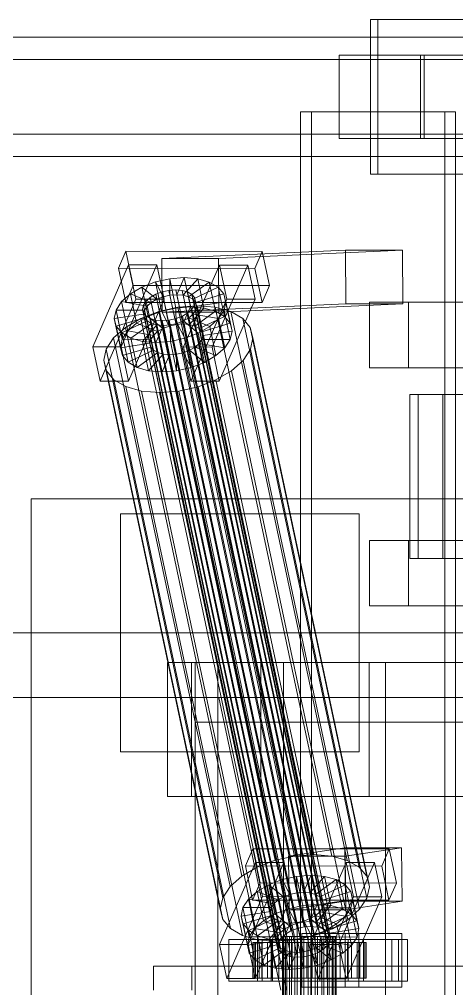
# Model space of a CAD drawing. Header units: millimetres. Extents: x -1970 to 34302, y -80068 to 6837.
# Drawn here: x 9315.6 to 9462.2, y -17869.5 to -17544 of the extents above; entities that cross this region are included whole.
import ezdxf

# ---------------------------------------------------------------- set-up
doc = ezdxf.new("R2010")
doc.units = ezdxf.units.MM
doc.layers.add('superior_C01', color=7, linetype='Continuous', lineweight=0)
doc.layers.add('superior_mezcladora', color=7, linetype='Continuous', lineweight=0)

msp = doc.modelspace()

# ---------------------------------------------------------------- linework, layer by layer
at = {"layer": 'superior_C01'}
for p, q in [((9494.29, -17544), (9433.326, -17544)), ((9433.326, -17544), (9433.326, -17596)), ((9435.761, -17544), (9433.326, -17544)), ((9435.761, -17596), (9435.761, -17544)), ((9435.761, -17544), (9496.725, -17544)), ((10332.152, -17550), (9189.09, -17550)), ((9201.265, -17550), (10344.327, -17550)), ((10418.899, -17550), (9275.837, -17550)), ((9291.056, -17550), (10434.118, -17550)), ((9451.391, -17556), (9422.814, -17556)), ((9422.814, -17556), (9422.814, -17584)), ((9450.129, -17556), (9422.814, -17556)), ((9450.129, -17584), (9450.129, -17556)), ((9450.129, -17556), (9478.705, -17556)), ((9451.391, -17584), (9451.391, -17556)), ((9451.391, -17556), (9478.705, -17556)), ((10330.445, -17557.5), (9275.652, -17557.5)), ((9291.241, -17557.5), (10346.034, -17557.5)), ((9458.254, -17575), (9409.864, -17575)), ((9409.864, -17575), (9409.864, -18425)), ((9413.516, -17575), (9409.864, -17575)), ((9413.516, -18425), (9413.516, -17575)), ((9413.516, -17575), (9461.906, -17575)), ((9458.254, -18425), (9458.254, -17575)), ((9458.254, -17575), (9461.906, -17575)), ((9461.906, -17575), (9461.906, -18425)), ((9275.652, -17582.5), (10330.445, -17582.5)), ((9291.241, -17582.5), (10346.034, -17582.5)), ((9422.814, -17584), (9451.391, -17584)), ((9422.814, -17584), (9450.129, -17584)), ((9478.705, -17584), (9450.129, -17584)), ((9478.705, -17584), (9451.391, -17584)), ((9189.09, -17590), (10332.152, -17590)), ((9201.265, -17590), (10344.327, -17590)), ((9275.837, -17590), (10418.899, -17590)), ((9291.056, -17590), (10434.118, -17590)), ((9433.326, -17596), (9494.29, -17596)), ((9433.326, -17596), (9435.761, -17596)), ((9496.725, -17596), (9435.761, -17596)), ((9351.334, -17621.857), (9348.834, -17627.592)), ((9353.765, -17633.325), (9351.334, -17621.857)), ((9351.334, -17621.857), (9397.056, -17621.914)), ((9425.021, -17621.488), (9363.347, -17624.356)), ((9382.398, -17624.356), (9444.072, -17621.488)), ((9394.557, -17627.65), (9397.056, -17621.914)), ((9397.056, -17621.914), (9399.487, -17633.382)), ((9425.099, -17639.486), (9425.021, -17621.488)), ((9425.021, -17621.488), (9444.072, -17621.488)), ((9444.072, -17621.488), (9444.15, -17639.486)), ((9382.398, -17624.356), (9363.347, -17624.356)), ((9363.347, -17624.356), (9363.424, -17642.354)), ((9382.475, -17642.354), (9382.398, -17624.356)), ((9352.192, -17626.449), (9340.192, -17653.98)), ((9394.557, -17627.65), (9348.834, -17627.592)), ((9348.834, -17627.592), (9351.265, -17639.061)), ((9349.718, -17653.992), (9361.717, -17626.461)), ((9354.623, -17637.917), (9352.192, -17626.449)), ((9352.192, -17626.449), (9361.717, -17626.461)), ((9361.717, -17626.461), (9364.148, -17637.929)), ((9382.673, -17626.487), (9370.674, -17654.019)), ((9380.2, -17654.031), (9392.199, -17626.499)), ((9385.104, -17637.955), (9382.673, -17626.487)), ((9382.673, -17626.487), (9392.199, -17626.499)), ((9392.199, -17626.499), (9394.63, -17637.967)), ((9396.988, -17639.118), (9394.557, -17627.65)), ((9356.68, -17633.91), (9361.183, -17632.183)), ((9361.183, -17632.183), (9366.023, -17631.1)), ((9361.183, -17632.183), (9363.781, -17637.157)), ((9363.267, -17642.013), (9361.183, -17632.183)), ((9366.023, -17631.1), (9370.869, -17630.735)), ((9366.023, -17631.1), (9366.074, -17636.643)), ((9368.107, -17640.93), (9366.023, -17631.1)), ((9370.869, -17630.735), (9368.369, -17636.47)), ((9375.391, -17631.112), (9370.511, -17636.649)), ((9372.953, -17640.564), (9370.869, -17630.735)), ((9370.869, -17630.735), (9375.391, -17631.112)), ((9379.282, -17632.206), (9372.354, -17637.167)), ((9377.475, -17640.942), (9375.391, -17631.112)), ((9375.391, -17631.112), (9379.282, -17632.206)), ((9381.366, -17642.036), (9379.282, -17632.206)), ((9379.282, -17632.206), (9382.275, -17633.943)), ((9351.265, -17639.061), (9353.765, -17633.325)), ((9352.82, -17636.164), (9356.68, -17633.91)), ((9399.487, -17633.382), (9353.765, -17633.325)), ((9356.68, -17633.91), (9361.648, -17637.975)), ((9358.764, -17643.74), (9356.68, -17633.91)), ((9361.301, -17636.336), (9363.434, -17635.518)), ((9363.434, -17635.518), (9365.726, -17635.005)), ((9408.757, -17849.317), (9363.434, -17635.518)), ((9365.726, -17635.005), (9368.022, -17634.832)), ((9411.049, -17848.804), (9365.726, -17635.005)), ((9368.022, -17634.832), (9370.164, -17635.011)), ((9413.345, -17848.631), (9368.022, -17634.832)), ((9370.164, -17635.011), (9372.007, -17635.529)), ((9415.487, -17848.809), (9370.164, -17635.011)), ((9372.007, -17635.529), (9373.425, -17636.352)), ((9417.33, -17849.328), (9372.007, -17635.529)), ((9382.275, -17633.943), (9373.772, -17637.99)), ((9384.359, -17643.772), (9382.275, -17633.943)), ((9382.275, -17633.943), (9384.168, -17636.203)), ((9399.487, -17633.382), (9396.988, -17639.118)), ((9342.624, -17665.449), (9354.623, -17637.917)), ((9348.021, -17641.61), (9349.867, -17638.79)), ((9349.867, -17638.79), (9352.82, -17636.164)), ((9349.867, -17638.79), (9358.421, -17640.286)), ((9351.951, -17648.62), (9349.867, -17638.79)), ((9364.148, -17637.929), (9352.149, -17665.461)), ((9352.82, -17636.164), (9359.82, -17639.042)), ((9354.904, -17645.994), (9352.82, -17636.164)), ((9364.148, -17637.929), (9354.623, -17637.917)), ((9357.199, -17639.983), (9358.073, -17638.648)), ((9358.073, -17638.648), (9359.473, -17637.404)), ((9403.396, -17852.446), (9358.073, -17638.648)), ((9359.473, -17637.404), (9361.301, -17636.336)), ((9404.795, -17851.202), (9359.473, -17637.404)), ((9361.648, -17637.975), (9359.82, -17639.042)), ((9406.624, -17850.135), (9361.301, -17636.336)), ((9363.781, -17637.157), (9361.648, -17637.975)), ((9361.648, -17637.975), (9363.732, -17647.804)), ((9366.074, -17636.643), (9363.781, -17637.157)), ((9363.781, -17637.157), (9365.865, -17646.986)), ((9368.369, -17636.47), (9366.074, -17636.643)), ((9366.074, -17636.643), (9368.157, -17646.473)), ((9368.369, -17636.47), (9370.453, -17646.3)), ((9370.511, -17636.649), (9368.369, -17636.47)), ((9370.511, -17636.649), (9372.595, -17646.479)), ((9372.354, -17637.167), (9370.511, -17636.649)), ((9372.354, -17637.167), (9374.438, -17646.997)), ((9373.772, -17637.99), (9372.354, -17637.167)), ((9373.105, -17665.487), (9385.104, -17637.955)), ((9373.425, -17636.352), (9374.321, -17637.422)), ((9418.748, -17850.15), (9373.425, -17636.352)), ((9373.772, -17637.99), (9375.856, -17647.82)), ((9374.669, -17639.061), (9373.772, -17637.99)), ((9374.321, -17637.422), (9374.635, -17638.668)), ((9419.644, -17851.221), (9374.321, -17637.422)), ((9374.635, -17638.668), (9374.345, -17640.005)), ((9419.958, -17852.467), (9374.635, -17638.668)), ((9384.168, -17636.203), (9374.669, -17639.061)), ((9384.83, -17638.834), (9374.982, -17640.307)), ((9394.63, -17637.967), (9382.631, -17665.499)), ((9386.252, -17646.033), (9384.168, -17636.203)), ((9384.168, -17636.203), (9384.83, -17638.834)), ((9384.83, -17638.834), (9384.218, -17641.655)), ((9386.914, -17648.664), (9384.83, -17638.834)), ((9394.63, -17637.967), (9385.104, -17637.955)), ((9347.408, -17644.431), (9348.021, -17641.61)), ((9348.021, -17641.61), (9357.546, -17641.622)), ((9350.105, -17651.44), (9348.021, -17641.61)), ((9351.265, -17639.061), (9396.988, -17639.118)), ((9356.909, -17641.32), (9357.199, -17639.983)), ((9357.223, -17642.566), (9356.909, -17641.32)), ((9402.232, -17855.119), (9356.909, -17641.32)), ((9402.522, -17853.782), (9357.199, -17639.983)), ((9357.546, -17641.622), (9357.256, -17642.958)), ((9358.421, -17640.286), (9357.546, -17641.622)), ((9357.546, -17641.622), (9359.63, -17651.452)), ((9359.82, -17639.042), (9358.421, -17640.286)), ((9358.421, -17640.286), (9360.505, -17650.116)), ((9363.267, -17642.013), (9358.764, -17643.74)), ((9359.82, -17639.042), (9361.904, -17648.872)), ((9362.299, -17642.107), (9368.769, -17640.659)), ((9368.107, -17640.93), (9363.267, -17642.013)), ((9365.865, -17646.986), (9363.267, -17642.013)), ((9425.099, -17639.486), (9363.424, -17642.354)), ((9372.953, -17640.564), (9368.107, -17640.93)), ((9368.157, -17646.473), (9368.107, -17640.93)), ((9368.769, -17640.659), (9375.247, -17640.17)), ((9407.84, -17824.968), (9368.769, -17640.659)), ((9370.453, -17646.3), (9372.953, -17640.564)), ((9373.471, -17641.341), (9372.071, -17642.585)), ((9372.595, -17646.479), (9377.475, -17640.942)), ((9377.475, -17640.942), (9372.953, -17640.564)), ((9374.345, -17640.005), (9373.471, -17641.341)), ((9418.793, -17855.139), (9373.471, -17641.341)), ((9373.818, -17642.979), (9374.692, -17641.643)), ((9374.345, -17640.005), (9419.668, -17853.804)), ((9374.438, -17646.997), (9381.366, -17642.036)), ((9374.669, -17639.061), (9376.752, -17648.891)), ((9374.982, -17640.307), (9374.669, -17639.061)), ((9374.692, -17641.643), (9374.982, -17640.307)), ((9374.692, -17641.643), (9384.218, -17641.655)), ((9376.776, -17651.473), (9374.692, -17641.643)), ((9374.982, -17640.307), (9377.066, -17650.137)), ((9375.247, -17640.17), (9381.293, -17640.674)), ((9414.319, -17824.479), (9375.247, -17640.17)), ((9381.366, -17642.036), (9377.475, -17640.942)), ((9381.293, -17640.674), (9386.494, -17642.137)), ((9420.364, -17824.984), (9381.293, -17640.674)), ((9384.359, -17643.772), (9381.366, -17642.036)), ((9384.218, -17641.655), (9382.372, -17644.475)), ((9444.15, -17639.486), (9382.475, -17642.354)), ((9384.218, -17641.655), (9386.302, -17651.485)), ((9444.15, -17639.486), (9425.099, -17639.486)), ((9347.408, -17644.431), (9357.256, -17642.958)), ((9348.071, -17647.062), (9347.408, -17644.431)), ((9349.492, -17654.261), (9347.408, -17644.431)), ((9348.071, -17647.062), (9357.57, -17644.204)), ((9349.963, -17649.322), (9358.466, -17645.275)), ((9351.119, -17647.428), (9356.279, -17644.416)), ((9358.764, -17643.74), (9354.904, -17645.994)), ((9356.279, -17644.416), (9362.299, -17642.107)), ((9395.351, -17828.725), (9356.279, -17644.416)), ((9358.119, -17643.637), (9357.223, -17642.566)), ((9402.546, -17856.365), (9357.223, -17642.566)), ((9357.256, -17642.958), (9357.57, -17644.204)), ((9357.256, -17642.958), (9359.34, -17652.788)), ((9357.57, -17644.204), (9358.466, -17645.275)), ((9357.57, -17644.204), (9359.654, -17654.034)), ((9359.537, -17644.459), (9358.119, -17643.637)), ((9403.442, -17857.435), (9358.119, -17643.637)), ((9358.466, -17645.275), (9359.884, -17646.098)), ((9358.466, -17645.275), (9360.55, -17655.105)), ((9363.732, -17647.804), (9358.764, -17643.74)), ((9361.38, -17644.978), (9359.537, -17644.459)), ((9404.86, -17858.258), (9359.537, -17644.459)), ((9363.522, -17645.156), (9361.38, -17644.978)), ((9406.703, -17858.776), (9361.38, -17644.978)), ((9401.371, -17826.416), (9362.299, -17642.107)), ((9363.424, -17642.354), (9382.475, -17642.354)), ((9365.818, -17644.983), (9363.522, -17645.156)), ((9408.845, -17858.955), (9363.522, -17645.156)), ((9368.11, -17644.47), (9365.818, -17644.983)), ((9411.141, -17858.782), (9365.818, -17644.983)), ((9370.243, -17643.652), (9368.11, -17644.47)), ((9413.433, -17858.269), (9368.11, -17644.47)), ((9368.457, -17646.108), (9370.59, -17645.29)), ((9372.071, -17642.585), (9370.243, -17643.652)), ((9415.566, -17857.451), (9370.243, -17643.652)), ((9370.59, -17645.29), (9372.419, -17644.223)), ((9375.558, -17649.355), (9370.59, -17645.29)), ((9370.59, -17645.29), (9372.674, -17655.12)), ((9417.394, -17856.383), (9372.071, -17642.585)), ((9372.419, -17644.223), (9373.818, -17642.979)), ((9379.418, -17647.101), (9372.419, -17644.223)), ((9372.419, -17644.223), (9374.503, -17654.053)), ((9382.372, -17644.475), (9373.818, -17642.979)), ((9373.818, -17642.979), (9375.902, -17652.809)), ((9375.856, -17647.82), (9384.359, -17643.772)), ((9382.372, -17644.475), (9379.418, -17647.101)), ((9384.456, -17654.305), (9382.372, -17644.475)), ((9386.252, -17646.033), (9384.359, -17643.772)), ((9386.494, -17642.137), (9390.496, -17644.459)), ((9425.565, -17826.446), (9386.494, -17642.137)), ((9390.496, -17644.459), (9393.026, -17647.481)), ((9429.567, -17828.768), (9390.496, -17644.459)), ((9347.171, -17650.939), (9351.119, -17647.428)), ((9349.963, -17649.322), (9348.071, -17647.062)), ((9350.155, -17656.892), (9348.071, -17647.062)), ((9390.191, -17831.737), (9351.119, -17647.428)), ((9354.904, -17645.994), (9351.951, -17648.62)), ((9352.957, -17651.059), (9359.884, -17646.098)), ((9361.904, -17648.872), (9354.904, -17645.994)), ((9356.847, -17652.153), (9361.727, -17646.616)), ((9359.884, -17646.098), (9361.727, -17646.616)), ((9359.884, -17646.098), (9361.968, -17655.927)), ((9361.37, -17652.53), (9363.869, -17646.795)), ((9361.727, -17646.616), (9363.869, -17646.795)), ((9361.727, -17646.616), (9363.811, -17656.446)), ((9361.904, -17648.872), (9363.732, -17647.804)), ((9363.732, -17647.804), (9365.865, -17646.986)), ((9363.869, -17646.795), (9366.165, -17646.622)), ((9363.869, -17646.795), (9365.953, -17656.624)), ((9365.865, -17646.986), (9368.157, -17646.473)), ((9366.165, -17646.622), (9368.457, -17646.108)), ((9366.216, -17652.165), (9366.165, -17646.622)), ((9366.165, -17646.622), (9368.249, -17656.451)), ((9368.157, -17646.473), (9370.453, -17646.3)), ((9371.055, -17651.082), (9368.457, -17646.108)), ((9368.457, -17646.108), (9370.541, -17655.938)), ((9370.453, -17646.3), (9372.595, -17646.479)), ((9372.595, -17646.479), (9374.438, -17646.997)), ((9374.438, -17646.997), (9375.856, -17647.82)), ((9379.418, -17647.101), (9375.558, -17649.355)), ((9375.856, -17647.82), (9376.752, -17648.891)), ((9376.752, -17648.891), (9386.252, -17646.033)), ((9381.502, -17656.931), (9379.418, -17647.101)), ((9386.914, -17648.664), (9386.252, -17646.033)), ((9393.026, -17647.481), (9393.912, -17650.998)), ((9432.097, -17831.79), (9393.026, -17647.481)), ((9344.703, -17654.709), (9347.171, -17650.939)), ((9386.242, -17835.248), (9347.171, -17650.939)), ((9350.105, -17651.44), (9349.492, -17654.261)), ((9352.957, -17651.059), (9349.963, -17649.322)), ((9352.047, -17659.152), (9349.963, -17649.322)), ((9351.951, -17648.62), (9350.105, -17651.44)), ((9359.63, -17651.452), (9350.105, -17651.44)), ((9360.505, -17650.116), (9351.951, -17648.62)), ((9356.847, -17652.153), (9352.957, -17651.059)), ((9355.041, -17660.889), (9352.957, -17651.059)), ((9359.34, -17652.788), (9359.63, -17651.452)), ((9359.63, -17651.452), (9360.505, -17650.116)), ((9360.505, -17650.116), (9361.904, -17648.872)), ((9371.055, -17651.082), (9366.216, -17652.165)), ((9375.558, -17649.355), (9371.055, -17651.082)), ((9373.139, -17660.912), (9371.055, -17651.082)), ((9377.642, -17659.184), (9375.558, -17649.355)), ((9376.776, -17651.473), (9375.902, -17652.809)), ((9376.752, -17648.891), (9377.066, -17650.137)), ((9377.066, -17650.137), (9376.776, -17651.473)), ((9386.302, -17651.485), (9376.776, -17651.473)), ((9377.066, -17650.137), (9386.914, -17648.664)), ((9384.456, -17654.305), (9386.302, -17651.485)), ((9386.302, -17651.485), (9386.914, -17648.664)), ((9393.912, -17650.998), (9393.093, -17654.769)), ((9432.983, -17835.307), (9393.912, -17650.998)), ((9349.718, -17653.992), (9340.192, -17653.98)), ((9340.192, -17653.98), (9342.624, -17665.449)), ((9343.884, -17658.48), (9344.703, -17654.709)), ((9383.774, -17839.018), (9344.703, -17654.709)), ((9359.34, -17652.788), (9349.492, -17654.261)), ((9349.492, -17654.261), (9350.155, -17656.892)), ((9352.149, -17665.461), (9349.718, -17653.992)), ((9359.654, -17654.034), (9350.155, -17656.892)), ((9360.55, -17655.105), (9352.047, -17659.152)), ((9361.37, -17652.53), (9356.847, -17652.153)), ((9358.931, -17661.983), (9356.847, -17652.153)), ((9359.654, -17654.034), (9359.34, -17652.788)), ((9360.55, -17655.105), (9359.654, -17654.034)), ((9361.968, -17655.927), (9360.55, -17655.105)), ((9366.216, -17652.165), (9361.37, -17652.53)), ((9363.453, -17662.36), (9361.37, -17652.53)), ((9368.3, -17661.995), (9366.216, -17652.165)), ((9380.2, -17654.031), (9370.674, -17654.019)), ((9370.674, -17654.019), (9373.105, -17665.487)), ((9374.503, -17654.053), (9372.674, -17655.12)), ((9375.902, -17652.809), (9374.503, -17654.053)), ((9374.503, -17654.053), (9381.502, -17656.931)), ((9375.902, -17652.809), (9384.456, -17654.305)), ((9382.631, -17665.499), (9380.2, -17654.031)), ((9381.502, -17656.931), (9384.456, -17654.305)), ((9393.093, -17654.769), (9390.625, -17658.539)), ((9393.093, -17654.769), (9432.164, -17839.078)), ((9350.155, -17656.892), (9352.047, -17659.152)), ((9361.968, -17655.927), (9355.041, -17660.889)), ((9363.811, -17656.446), (9358.931, -17661.983)), ((9363.811, -17656.446), (9361.968, -17655.927)), ((9365.953, -17656.624), (9363.453, -17662.36)), ((9365.953, -17656.624), (9363.811, -17656.446)), ((9368.249, -17656.451), (9365.953, -17656.624)), ((9370.541, -17655.938), (9368.249, -17656.451)), ((9368.249, -17656.451), (9368.3, -17661.995)), ((9372.674, -17655.12), (9370.541, -17655.938)), ((9370.541, -17655.938), (9373.139, -17660.912)), ((9372.674, -17655.12), (9377.642, -17659.184)), ((9377.642, -17659.184), (9381.502, -17656.931)), ((9344.77, -17661.997), (9343.884, -17658.48)), ((9382.955, -17842.789), (9343.884, -17658.48)), ((9352.047, -17659.152), (9355.041, -17660.889)), ((9355.041, -17660.889), (9358.931, -17661.983)), ((9368.3, -17661.995), (9373.139, -17660.912)), ((9373.139, -17660.912), (9377.642, -17659.184)), ((9390.625, -17658.539), (9386.676, -17662.05)), ((9429.696, -17842.848), (9390.625, -17658.539)), ((9347.3, -17665.019), (9344.77, -17661.997)), ((9383.841, -17846.306), (9344.77, -17661.997)), ((9358.931, -17661.983), (9363.453, -17662.36)), ((9363.453, -17662.36), (9368.3, -17661.995)), ((9386.676, -17662.05), (9381.516, -17665.062)), ((9425.748, -17846.359), (9386.676, -17662.05)), ((9342.624, -17665.449), (9352.149, -17665.461)), ((9351.301, -17667.341), (9347.3, -17665.019)), ((9386.371, -17849.328), (9347.3, -17665.019)), ((9356.502, -17668.803), (9351.301, -17667.341)), ((9390.373, -17851.65), (9351.301, -17667.341)), ((9375.496, -17667.371), (9369.027, -17668.819)), ((9373.105, -17665.487), (9382.631, -17665.499)), ((9381.516, -17665.062), (9375.496, -17667.371)), ((9414.568, -17851.68), (9375.496, -17667.371)), ((9420.588, -17849.371), (9381.516, -17665.062)), ((9362.548, -17669.308), (9356.502, -17668.803)), ((9395.574, -17853.113), (9356.502, -17668.803)), ((9369.027, -17668.819), (9362.548, -17669.308)), ((9401.62, -17853.617), (9362.548, -17669.308)), ((9408.098, -17853.128), (9369.027, -17668.819)), ((2005.168, -17750), (11044.69, -17750)), ((11046.22, -17750), (2006.698, -17750)), ((8953.606, -17771.702), (9382.488, -17771.702)), ((9384.305, -17771.702), (8955.423, -17771.702)), ((9382.488, -17771.702), (9403.327, -17870)), ((9382.488, -17771.702), (9384.305, -17771.702)), ((9382.488, -17771.702), (9811.37, -17771.702)), ((9405.143, -17870), (9384.305, -17771.702)), ((9813.187, -17771.702), (9384.305, -17771.702)), ((9393.878, -17822.549), (9391.379, -17828.285)), ((9396.309, -17834.017), (9393.878, -17822.549)), ((9393.878, -17822.549), (9439.601, -17822.606)), ((9424.705, -17822.189), (9405.804, -17825.057)), ((9424.958, -17840.17), (9424.705, -17822.189)), ((9424.705, -17822.189), (9443.756, -17822.189)), ((9424.854, -17825.057), (9443.756, -17822.189)), ((9437.101, -17828.342), (9439.601, -17822.606)), ((9439.601, -17822.606), (9442.032, -17834.074)), ((9443.756, -17822.189), (9444.009, -17840.17)), ((9394.736, -17827.141), (9382.737, -17854.673)), ((9392.262, -17854.685), (9404.262, -17827.153)), ((9397.167, -17838.609), (9394.736, -17827.141)), ((9394.736, -17827.141), (9404.262, -17827.153)), ((9401.371, -17826.416), (9395.351, -17828.725)), ((9407.84, -17824.968), (9401.371, -17826.416)), ((9404.262, -17827.153), (9406.693, -17838.621)), ((9424.854, -17825.057), (9405.804, -17825.057)), ((9405.804, -17825.057), (9406.056, -17843.038)), ((9414.319, -17824.479), (9407.84, -17824.968)), ((9425.218, -17827.179), (9413.219, -17854.711)), ((9420.364, -17824.984), (9414.319, -17824.479)), ((9425.565, -17826.446), (9420.364, -17824.984)), ((9422.744, -17854.723), (9434.743, -17827.191)), ((9425.107, -17843.038), (9424.854, -17825.057)), ((9427.649, -17838.647), (9425.218, -17827.179)), ((9425.218, -17827.179), (9434.743, -17827.191)), ((9429.567, -17828.768), (9425.565, -17826.446)), ((9434.743, -17827.191), (9437.174, -17838.659)), ((9395.351, -17828.725), (9390.191, -17831.737)), ((9437.101, -17828.342), (9391.379, -17828.285)), ((9391.379, -17828.285), (9393.81, -17839.753)), ((9432.097, -17831.79), (9429.567, -17828.768)), ((9439.532, -17839.81), (9437.101, -17828.342)), ((9390.191, -17831.737), (9386.242, -17835.248)), ((9393.81, -17839.753), (9396.309, -17834.017)), ((9442.032, -17834.074), (9396.309, -17834.017)), ((9399.225, -17834.603), (9403.728, -17832.875)), ((9403.728, -17832.875), (9408.567, -17831.792)), ((9403.728, -17832.875), (9406.326, -17837.849)), ((9405.812, -17842.705), (9403.728, -17832.875)), ((9408.567, -17831.792), (9413.413, -17831.427)), ((9408.567, -17831.792), (9408.618, -17837.336)), ((9410.651, -17841.622), (9408.567, -17831.792)), ((9413.413, -17831.427), (9410.914, -17837.163)), ((9417.936, -17831.804), (9413.056, -17837.341)), ((9415.497, -17841.257), (9413.413, -17831.427)), ((9413.413, -17831.427), (9417.936, -17831.804)), ((9421.826, -17832.898), (9414.899, -17837.86)), ((9420.02, -17841.634), (9417.936, -17831.804)), ((9417.936, -17831.804), (9421.826, -17832.898)), ((9423.91, -17842.728), (9421.826, -17832.898)), ((9421.826, -17832.898), (9424.82, -17834.635)), ((9432.983, -17835.307), (9432.097, -17831.79)), ((9442.032, -17834.074), (9439.532, -17839.81)), ((9386.242, -17835.248), (9383.774, -17839.018)), ((9392.411, -17839.482), (9395.365, -17836.856)), ((9395.365, -17836.856), (9399.225, -17834.603)), ((9395.365, -17836.856), (9402.364, -17839.734)), ((9397.449, -17846.686), (9395.365, -17836.856)), ((9399.225, -17834.603), (9404.193, -17838.667)), ((9401.309, -17844.433), (9399.225, -17834.603)), ((9408.618, -17837.336), (9406.326, -17837.849)), ((9410.914, -17837.163), (9408.618, -17837.336)), ((9408.618, -17837.336), (9410.702, -17847.165)), ((9410.914, -17837.163), (9412.997, -17846.992)), ((9413.056, -17837.341), (9410.914, -17837.163)), ((9413.056, -17837.341), (9415.14, -17847.171)), ((9414.899, -17837.86), (9413.056, -17837.341)), ((9424.82, -17834.635), (9416.317, -17838.682)), ((9426.712, -17836.895), (9417.213, -17839.753)), ((9426.904, -17844.465), (9424.82, -17834.635)), ((9424.82, -17834.635), (9426.712, -17836.895)), ((9428.796, -17846.725), (9426.712, -17836.895)), ((9426.712, -17836.895), (9427.375, -17839.526)), ((9432.164, -17839.078), (9432.983, -17835.307)), ((9383.774, -17839.018), (9382.955, -17842.789)), ((9385.168, -17866.141), (9397.167, -17838.609)), ((9390.565, -17842.302), (9392.411, -17839.482)), ((9392.411, -17839.482), (9400.965, -17840.978)), ((9394.495, -17849.312), (9392.411, -17839.482)), ((9393.81, -17839.753), (9439.532, -17839.81)), ((9406.693, -17838.621), (9394.694, -17866.153)), ((9406.693, -17838.621), (9397.167, -17838.609)), ((9402.364, -17839.734), (9400.965, -17840.978)), ((9404.193, -17838.667), (9402.364, -17839.734)), ((9402.364, -17839.734), (9404.448, -17849.564)), ((9406.326, -17837.849), (9404.193, -17838.667)), ((9404.193, -17838.667), (9406.276, -17848.497)), ((9424.958, -17840.17), (9406.056, -17843.038)), ((9406.326, -17837.849), (9408.41, -17847.679)), ((9414.899, -17837.86), (9416.982, -17847.689)), ((9416.317, -17838.682), (9414.899, -17837.86)), ((9415.65, -17866.179), (9427.649, -17838.647)), ((9416.317, -17838.682), (9418.4, -17848.512)), ((9417.213, -17839.753), (9416.317, -17838.682)), ((9417.213, -17839.753), (9419.297, -17849.583)), ((9417.527, -17840.999), (9417.213, -17839.753)), ((9427.375, -17839.526), (9417.527, -17840.999)), ((9444.009, -17840.17), (9424.958, -17840.17)), ((9444.009, -17840.17), (9425.107, -17843.038)), ((9437.174, -17838.659), (9425.175, -17866.191)), ((9427.375, -17839.526), (9426.762, -17842.347)), ((9429.459, -17849.356), (9427.375, -17839.526)), ((9437.174, -17838.659), (9427.649, -17838.647)), ((9429.696, -17842.848), (9432.164, -17839.078)), ((9382.955, -17842.789), (9383.841, -17846.306)), ((9389.953, -17845.123), (9390.565, -17842.302)), ((9389.953, -17845.123), (9399.801, -17843.65)), ((9390.565, -17842.302), (9400.091, -17842.314)), ((9392.649, -17852.132), (9390.565, -17842.302)), ((9400.091, -17842.314), (9399.801, -17843.65)), ((9399.801, -17843.65), (9400.114, -17844.897)), ((9399.801, -17843.65), (9401.884, -17853.48)), ((9400.965, -17840.978), (9400.091, -17842.314)), ((9400.091, -17842.314), (9402.175, -17852.144)), ((9400.965, -17840.978), (9403.049, -17850.808)), ((9405.812, -17842.705), (9401.309, -17844.433)), ((9410.651, -17841.622), (9405.812, -17842.705)), ((9408.41, -17847.679), (9405.812, -17842.705)), ((9406.056, -17843.038), (9425.107, -17843.038)), ((9415.497, -17841.257), (9410.651, -17841.622)), ((9410.702, -17847.165), (9410.651, -17841.622)), ((9412.997, -17846.992), (9415.497, -17841.257)), ((9414.963, -17844.915), (9416.362, -17843.671)), ((9415.14, -17847.171), (9420.02, -17841.634)), ((9420.02, -17841.634), (9415.497, -17841.257)), ((9416.362, -17843.671), (9417.237, -17842.335)), ((9424.916, -17845.167), (9416.362, -17843.671)), ((9416.362, -17843.671), (9418.446, -17853.501)), ((9416.982, -17847.689), (9423.91, -17842.728)), ((9417.237, -17842.335), (9417.527, -17840.999)), ((9417.237, -17842.335), (9426.762, -17842.347)), ((9419.321, -17852.165), (9417.237, -17842.335)), ((9417.527, -17840.999), (9419.611, -17850.829)), ((9423.91, -17842.728), (9420.02, -17841.634)), ((9426.904, -17844.465), (9423.91, -17842.728)), ((9426.762, -17842.347), (9424.916, -17845.167)), ((9425.748, -17846.359), (9429.696, -17842.848)), ((9426.762, -17842.347), (9428.846, -17852.177)), ((9383.841, -17846.306), (9386.371, -17849.328)), ((9390.615, -17847.754), (9389.953, -17845.123)), ((9392.036, -17854.953), (9389.953, -17845.123)), ((9390.615, -17847.754), (9400.114, -17844.897)), ((9392.508, -17850.015), (9401.011, -17845.967)), ((9397.449, -17846.686), (9394.495, -17849.312)), ((9395.501, -17851.751), (9402.429, -17846.79)), ((9401.309, -17844.433), (9397.449, -17846.686)), ((9404.448, -17849.564), (9397.449, -17846.686)), ((9400.114, -17844.897), (9401.011, -17845.967)), ((9400.114, -17844.897), (9402.198, -17854.726)), ((9401.011, -17845.967), (9402.429, -17846.79)), ((9401.011, -17845.967), (9403.095, -17855.797)), ((9406.276, -17848.497), (9401.309, -17844.433)), ((9402.429, -17846.79), (9404.272, -17847.308)), ((9402.429, -17846.79), (9404.513, -17856.62)), ((9408.709, -17847.314), (9411.002, -17846.801)), ((9410.702, -17847.165), (9412.997, -17846.992)), ((9411.002, -17846.801), (9413.135, -17845.983)), ((9413.6, -17851.774), (9411.002, -17846.801)), ((9411.002, -17846.801), (9413.086, -17856.631)), ((9412.997, -17846.992), (9415.14, -17847.171)), ((9413.135, -17845.983), (9414.963, -17844.915)), ((9418.103, -17850.047), (9413.135, -17845.983)), ((9413.135, -17845.983), (9415.219, -17855.812)), ((9421.963, -17847.793), (9414.963, -17844.915)), ((9414.963, -17844.915), (9417.047, -17854.745)), ((9418.4, -17848.512), (9426.904, -17844.465)), ((9419.297, -17849.583), (9428.796, -17846.725)), ((9420.588, -17849.371), (9425.748, -17846.359)), ((9424.916, -17845.167), (9421.963, -17847.793)), ((9427, -17854.997), (9424.916, -17845.167)), ((9428.796, -17846.725), (9426.904, -17844.465)), ((9429.459, -17849.356), (9428.796, -17846.725)), ((9386.371, -17849.328), (9390.373, -17851.65)), ((9392.508, -17850.015), (9390.615, -17847.754)), ((9392.699, -17857.584), (9390.615, -17847.754)), ((9395.501, -17851.751), (9392.508, -17850.015)), ((9394.591, -17859.844), (9392.508, -17850.015)), ((9394.495, -17849.312), (9392.649, -17852.132)), ((9403.049, -17850.808), (9394.495, -17849.312)), ((9399.392, -17852.845), (9404.272, -17847.308)), ((9403.049, -17850.808), (9404.448, -17849.564)), ((9403.914, -17853.223), (9406.414, -17847.487)), ((9404.272, -17847.308), (9406.414, -17847.487)), ((9404.272, -17847.308), (9406.356, -17857.138)), ((9404.448, -17849.564), (9406.276, -17848.497)), ((9406.624, -17850.135), (9404.795, -17851.202)), ((9406.276, -17848.497), (9408.41, -17847.679)), ((9406.414, -17847.487), (9408.709, -17847.314)), ((9406.414, -17847.487), (9408.498, -17857.317)), ((9408.757, -17849.317), (9406.624, -17850.135)), ((9408.41, -17847.679), (9410.702, -17847.165)), ((9408.76, -17852.857), (9408.709, -17847.314)), ((9408.709, -17847.314), (9410.793, -17857.144)), ((9411.049, -17848.804), (9408.757, -17849.317)), ((9413.345, -17848.631), (9411.049, -17848.804)), ((9415.487, -17848.809), (9413.345, -17848.631)), ((9418.103, -17850.047), (9413.6, -17851.774)), ((9414.568, -17851.68), (9420.588, -17849.371)), ((9415.14, -17847.171), (9416.982, -17847.689)), ((9417.33, -17849.328), (9415.487, -17848.809)), ((9416.982, -17847.689), (9418.4, -17848.512)), ((9418.748, -17850.15), (9417.33, -17849.328)), ((9421.963, -17847.793), (9418.103, -17850.047)), ((9420.187, -17859.877), (9418.103, -17850.047)), ((9418.4, -17848.512), (9419.297, -17849.583)), ((9419.644, -17851.221), (9418.748, -17850.15)), ((9419.297, -17849.583), (9419.611, -17850.829)), ((9419.611, -17850.829), (9429.459, -17849.356)), ((9424.046, -17857.623), (9421.963, -17847.793)), ((9428.846, -17852.177), (9429.459, -17849.356)), ((9395.395, -17853), (9385.87, -17853)), ((9385.87, -17853), (9385.87, -17867)), ((9400.48, -17853), (9385.87, -17853)), ((9390.373, -17851.65), (9395.574, -17853.113)), ((9392.649, -17852.132), (9392.036, -17854.953)), ((9401.884, -17853.48), (9392.036, -17854.953)), ((9402.175, -17852.144), (9392.649, -17852.132)), ((9395.395, -17867), (9395.395, -17853)), ((9395.395, -17853), (9410.006, -17853)), ((9399.392, -17852.845), (9395.501, -17851.751)), ((9397.585, -17861.581), (9395.501, -17851.751)), ((9395.574, -17853.113), (9401.62, -17853.617)), ((9442.736, -17853), (9397.014, -17853)), ((9397.014, -17853), (9397.014, -17867)), ((9400.057, -17853), (9397.014, -17853)), ((9403.914, -17853.223), (9399.392, -17852.845)), ((9401.476, -17862.675), (9399.392, -17852.845)), ((9400.057, -17867), (9400.057, -17853)), ((9400.057, -17853), (9445.78, -17853)), ((9400.48, -17867), (9400.48, -17853)), ((9400.48, -17853), (9410.006, -17853)), ((9401.62, -17853.617), (9408.098, -17853.128)), ((9401.884, -17853.48), (9402.175, -17852.144)), ((9402.198, -17854.726), (9401.884, -17853.48)), ((9402.175, -17852.144), (9403.049, -17850.808)), ((9403.396, -17852.446), (9402.522, -17853.782)), ((9404.795, -17851.202), (9403.396, -17852.446)), ((9404.08, -17852), (9403.884, -17852)), ((9403.884, -17852), (9404.301, -17852)), ((9403.884, -18148), (9403.884, -17852)), ((9408.76, -17852.857), (9403.914, -17853.223)), ((9405.998, -17863.052), (9403.914, -17853.223)), ((9404.875, -17852), (9404.08, -17852)), ((9404.08, -18148), (9404.08, -17852)), ((9404.301, -17852), (9405.302, -17852)), ((9404.301, -18148), (9404.301, -17852)), ((9406.215, -17852), (9404.875, -17852)), ((9404.875, -18148), (9404.875, -17852)), ((9405.302, -17852), (9406.819, -17852)), ((9405.302, -18148), (9405.302, -17852)), ((9408.009, -17852), (9406.215, -17852)), ((9406.215, -18148), (9406.215, -17852)), ((9406.819, -17852), (9408.749, -17852)), ((9406.819, -18148), (9406.819, -17852)), ((9410.135, -17852), (9408.009, -17852)), ((9408.009, -18148), (9408.009, -17852)), ((9408.098, -17853.128), (9414.568, -17851.68)), ((9408.749, -17852), (9410.96, -17852)), ((9408.749, -18148), (9408.749, -17852)), ((9413.6, -17851.774), (9408.76, -17852.857)), ((9410.844, -17862.687), (9408.76, -17852.857)), ((9410.006, -17853), (9410.006, -17867)), ((9412.447, -17852), (9410.135, -17852)), ((9410.135, -18148), (9410.135, -17852)), ((9429.4, -17851), (9410.349, -17851)), ((9410.349, -17851), (9410.349, -17869)), ((9424.838, -17851), (9410.349, -17851)), ((9410.96, -17852), (9413.301, -17852)), ((9410.96, -18148), (9410.96, -17852)), ((9414.788, -17852), (9412.447, -17852)), ((9412.447, -18148), (9412.447, -17852)), ((9413.301, -17852), (9415.614, -17852)), ((9413.301, -18148), (9413.301, -17852)), ((9415.683, -17861.604), (9413.6, -17851.774)), ((9416.999, -17852), (9414.788, -17852)), ((9414.788, -18148), (9414.788, -17852)), ((9415.614, -17852), (9417.739, -17852)), ((9415.614, -18148), (9415.614, -17852)), ((9425.877, -17853), (9416.352, -17853)), ((9416.352, -17853), (9416.352, -17867)), ((9430.962, -17853), (9416.352, -17853)), ((9418.929, -17852), (9416.999, -17852)), ((9416.999, -18148), (9416.999, -17852)), ((9418.446, -17853.501), (9417.047, -17854.745)), ((9417.739, -17852), (9419.533, -17852)), ((9417.739, -18148), (9417.739, -17852)), ((9419.321, -17852.165), (9418.446, -17853.501)), ((9418.446, -17853.501), (9427, -17854.997)), ((9420.446, -17852), (9418.929, -17852)), ((9418.929, -18148), (9418.929, -17852)), ((9419.611, -17850.829), (9419.321, -17852.165)), ((9428.846, -17852.177), (9419.321, -17852.165)), ((9419.533, -17852), (9420.873, -17852)), ((9419.533, -18148), (9419.533, -17852)), ((9419.958, -17852.467), (9419.644, -17851.221)), ((9419.668, -17853.804), (9419.958, -17852.467)), ((9421.447, -17852), (9420.446, -17852)), ((9420.446, -18148), (9420.446, -17852)), ((9420.873, -17852), (9421.668, -17852)), ((9420.873, -18148), (9420.873, -17852)), ((9421.864, -17852), (9421.447, -17852)), ((9421.447, -17852), (9421.447, -18148)), ((9421.668, -17852), (9421.864, -17852)), ((9421.668, -18148), (9421.668, -17852)), ((9421.864, -18148), (9421.864, -17852)), ((9424.838, -17869), (9424.838, -17851)), ((9424.838, -17851), (9443.889, -17851)), ((9425.877, -17867), (9425.877, -17853)), ((9425.877, -17853), (9440.487, -17853)), ((9427, -17854.997), (9428.846, -17852.177)), ((9429.4, -17869), (9429.4, -17851)), ((9429.4, -17851), (9443.889, -17851)), ((9430.962, -17867), (9430.962, -17853)), ((9430.962, -17853), (9440.487, -17853)), ((9440.487, -17853), (9440.487, -17867)), ((9442.736, -17867), (9442.736, -17853)), ((9442.736, -17853), (9445.78, -17853)), ((9443.889, -17851), (9443.889, -17869)), ((9445.78, -17853), (9445.78, -17867)), ((9392.262, -17854.685), (9382.737, -17854.673)), ((9382.737, -17854.673), (9385.168, -17866.141)), ((9392.036, -17854.953), (9392.699, -17857.584)), ((9394.694, -17866.153), (9392.262, -17854.685)), ((9402.198, -17854.726), (9392.699, -17857.584)), ((9394.309, -17854), (9393.896, -17854)), ((9393.896, -17854), (9403.884, -17854)), ((9393.896, -17866), (9393.896, -17854)), ((9393.896, -17854), (9394.776, -17854)), ((9395.987, -17854), (9394.309, -17854)), ((9394.309, -17854), (9404.08, -17854)), ((9394.309, -17866), (9394.309, -17854)), ((9403.095, -17855.797), (9394.591, -17859.844)), ((9394.776, -17854), (9404.301, -17854)), ((9394.776, -17866), (9394.776, -17854)), ((9394.776, -17854), (9396.889, -17854)), ((9398.817, -17854), (9395.987, -17854)), ((9395.987, -17854), (9404.875, -17854)), ((9395.987, -17866), (9395.987, -17854)), ((9396.889, -17854), (9405.302, -17854)), ((9396.889, -17866), (9396.889, -17854)), ((9396.889, -17854), (9400.092, -17854)), ((9404.513, -17856.62), (9397.585, -17861.581)), ((9402.604, -17854), (9398.817, -17854)), ((9398.817, -17854), (9406.215, -17854)), ((9398.817, -17866), (9398.817, -17854)), ((9400.092, -17854), (9406.819, -17854)), ((9400.092, -17866), (9400.092, -17854)), ((9400.092, -17854), (9404.166, -17854)), ((9403.095, -17855.797), (9402.198, -17854.726)), ((9402.522, -17853.782), (9402.232, -17855.119)), ((9402.232, -17855.119), (9402.546, -17856.365)), ((9402.546, -17856.365), (9403.442, -17857.435)), ((9407.091, -17854), (9402.604, -17854)), ((9402.604, -17854), (9408.009, -17854)), ((9402.604, -17866), (9402.604, -17854)), ((9404.513, -17856.62), (9403.095, -17855.797)), ((9403.884, -17854), (9404.08, -17854)), ((9403.884, -17854), (9403.884, -17866)), ((9404.301, -17854), (9403.884, -17854)), ((9404.08, -17854), (9404.875, -17854)), ((9404.08, -17854), (9404.08, -17866)), ((9404.166, -17854), (9408.749, -17854)), ((9404.166, -17866), (9404.166, -17854)), ((9404.166, -17854), (9408.833, -17854)), ((9404.301, -17854), (9404.301, -17866)), ((9405.302, -17854), (9404.301, -17854)), ((9406.356, -17857.138), (9404.513, -17856.62)), ((9404.875, -17854), (9406.215, -17854)), ((9404.875, -17854), (9404.875, -17866)), ((9405.302, -17854), (9405.302, -17866)), ((9406.819, -17854), (9405.302, -17854)), ((9406.215, -17854), (9408.009, -17854)), ((9406.215, -17854), (9406.215, -17866)), ((9406.819, -17854), (9406.819, -17866)), ((9408.749, -17854), (9406.819, -17854)), ((9411.972, -17854), (9407.091, -17854)), ((9407.091, -17854), (9410.135, -17854)), ((9407.091, -17866), (9407.091, -17854)), ((9408.009, -17854), (9410.135, -17854)), ((9408.009, -17854), (9408.009, -17866)), ((9408.749, -17854), (9408.749, -17866)), ((9410.96, -17854), (9408.749, -17854)), ((9408.833, -17854), (9410.96, -17854)), ((9408.833, -17866), (9408.833, -17854)), ((9408.833, -17854), (9413.776, -17854)), ((9410.135, -17854), (9412.447, -17854)), ((9410.135, -17854), (9410.135, -17866)), ((9413.086, -17856.631), (9410.793, -17857.144)), ((9410.96, -17854), (9410.96, -17866)), ((9413.301, -17854), (9410.96, -17854)), ((9416.915, -17854), (9411.972, -17854)), ((9411.972, -17854), (9412.447, -17854)), ((9411.972, -17866), (9411.972, -17854)), ((9412.447, -17854), (9414.788, -17854)), ((9412.447, -17854), (9412.447, -17866)), ((9415.219, -17855.812), (9413.086, -17856.631)), ((9413.086, -17856.631), (9415.683, -17861.604)), ((9422.744, -17854.723), (9413.219, -17854.711)), ((9413.219, -17854.711), (9415.65, -17866.179)), ((9413.776, -17854), (9413.301, -17854)), ((9413.301, -17854), (9413.301, -17866)), ((9415.614, -17854), (9413.301, -17854)), ((9413.776, -17866), (9413.776, -17854)), ((9413.776, -17854), (9418.657, -17854)), ((9416.915, -17854), (9414.788, -17854)), ((9414.788, -17854), (9416.999, -17854)), ((9414.788, -17854), (9414.788, -17866)), ((9417.047, -17854.745), (9415.219, -17855.812)), ((9415.219, -17855.812), (9420.187, -17859.877)), ((9415.566, -17857.451), (9417.394, -17856.383)), ((9418.657, -17854), (9415.614, -17854)), ((9415.614, -17854), (9415.614, -17866)), ((9417.739, -17854), (9415.614, -17854)), ((9421.582, -17854), (9416.915, -17854)), ((9416.915, -17866), (9416.915, -17854)), ((9421.582, -17854), (9416.999, -17854)), ((9416.999, -17854), (9418.929, -17854)), ((9416.999, -17854), (9416.999, -17866)), ((9417.047, -17854.745), (9424.046, -17857.623)), ((9417.394, -17856.383), (9418.793, -17855.139)), ((9423.145, -17854), (9417.739, -17854)), ((9417.739, -17854), (9417.739, -17866)), ((9419.533, -17854), (9417.739, -17854)), ((9418.657, -17866), (9418.657, -17854)), ((9418.657, -17854), (9423.145, -17854)), ((9418.793, -17855.139), (9419.668, -17853.804)), ((9425.656, -17854), (9418.929, -17854)), ((9418.929, -17854), (9420.446, -17854)), ((9418.929, -17854), (9418.929, -17866)), ((9426.932, -17854), (9419.533, -17854)), ((9419.533, -17854), (9419.533, -17866)), ((9420.873, -17854), (9419.533, -17854)), ((9428.859, -17854), (9420.446, -17854)), ((9420.446, -17854), (9421.447, -17854)), ((9420.446, -17854), (9420.446, -17866)), ((9429.761, -17854), (9420.873, -17854)), ((9420.873, -17854), (9420.873, -17866)), ((9421.668, -17854), (9420.873, -17854)), ((9421.447, -17854), (9430.973, -17854)), ((9421.447, -17866), (9421.447, -17854)), ((9421.447, -17854), (9421.864, -17854)), ((9425.656, -17854), (9421.582, -17854)), ((9421.582, -17866), (9421.582, -17854)), ((9431.44, -17854), (9421.668, -17854)), ((9421.668, -17854), (9421.668, -17866)), ((9421.864, -17854), (9421.668, -17854)), ((9431.853, -17854), (9421.864, -17854)), ((9421.864, -17854), (9421.864, -17866)), ((9425.175, -17866.191), (9422.744, -17854.723)), ((9423.145, -17866), (9423.145, -17854)), ((9423.145, -17854), (9426.932, -17854)), ((9424.046, -17857.623), (9427, -17854.997)), ((9428.859, -17854), (9425.656, -17854)), ((9425.656, -17866), (9425.656, -17854)), ((9426.932, -17866), (9426.932, -17854)), ((9426.932, -17854), (9429.761, -17854)), ((9430.973, -17854), (9428.859, -17854)), ((9428.859, -17866), (9428.859, -17854)), ((9429.761, -17866), (9429.761, -17854)), ((9429.761, -17854), (9431.44, -17854)), ((9430.973, -17854), (9430.973, -17866)), ((9431.853, -17854), (9430.973, -17854)), ((9431.44, -17866), (9431.44, -17854)), ((9431.44, -17854), (9431.853, -17854)), ((9431.853, -17866), (9431.853, -17854)), ((9392.699, -17857.584), (9394.591, -17859.844)), ((9394.591, -17859.844), (9397.585, -17861.581)), ((9406.356, -17857.138), (9401.476, -17862.675)), ((9403.442, -17857.435), (9404.86, -17858.258)), ((9404.86, -17858.258), (9406.703, -17858.776)), ((9408.498, -17857.317), (9405.998, -17863.052)), ((9408.498, -17857.317), (9406.356, -17857.138)), ((9406.703, -17858.776), (9408.845, -17858.955)), ((9410.793, -17857.144), (9408.498, -17857.317)), ((9408.845, -17858.955), (9411.141, -17858.782)), ((9410.793, -17857.144), (9410.844, -17862.687)), ((9411.141, -17858.782), (9413.433, -17858.269)), ((9413.433, -17858.269), (9415.566, -17857.451)), ((9415.683, -17861.604), (9420.187, -17859.877)), ((9420.187, -17859.877), (9424.046, -17857.623)), ((9397.585, -17861.581), (9401.476, -17862.675)), ((9401.476, -17862.675), (9405.998, -17863.052)), ((9405.998, -17863.052), (9410.844, -17862.687)), ((9410.844, -17862.687), (9415.683, -17861.604)), ((9385.168, -17866.141), (9394.694, -17866.153)), ((9403.884, -17866), (9393.896, -17866)), ((9393.896, -17866), (9394.309, -17866)), ((9394.776, -17866), (9393.896, -17866)), ((9404.08, -17866), (9394.309, -17866)), ((9394.309, -17866), (9395.987, -17866)), ((9404.301, -17866), (9394.776, -17866)), ((9396.889, -17866), (9394.776, -17866)), ((9404.875, -17866), (9395.987, -17866)), ((9395.987, -17866), (9398.817, -17866)), ((9405.302, -17866), (9396.889, -17866)), ((9400.092, -17866), (9396.889, -17866)), ((9406.215, -17866), (9398.817, -17866)), ((9398.817, -17866), (9402.604, -17866)), ((9406.819, -17866), (9400.092, -17866)), ((9404.166, -17866), (9400.092, -17866)), ((9408.009, -17866), (9402.604, -17866)), ((9402.604, -17866), (9407.091, -17866)), ((9404.08, -17866), (9403.884, -17866)), ((9403.884, -17866), (9404.301, -17866)), ((9404.875, -17866), (9404.08, -17866)), ((9408.749, -17866), (9404.166, -17866)), ((9408.833, -17866), (9404.166, -17866)), ((9404.301, -17866), (9405.302, -17866)), ((9406.215, -17866), (9404.875, -17866)), ((9405.302, -17866), (9406.819, -17866)), ((9408.009, -17866), (9406.215, -17866)), ((9406.819, -17866), (9408.749, -17866)), ((9410.135, -17866), (9407.091, -17866)), ((9407.091, -17866), (9411.972, -17866)), ((9410.135, -17866), (9408.009, -17866)), ((9408.749, -17866), (9410.96, -17866)), ((9410.96, -17866), (9408.833, -17866)), ((9413.776, -17866), (9408.833, -17866)), ((9412.447, -17866), (9410.135, -17866)), ((9410.96, -17866), (9413.301, -17866)), ((9412.447, -17866), (9411.972, -17866)), ((9411.972, -17866), (9416.915, -17866)), ((9414.788, -17866), (9412.447, -17866)), ((9413.301, -17866), (9413.776, -17866)), ((9413.301, -17866), (9415.614, -17866)), ((9418.657, -17866), (9413.776, -17866)), ((9416.999, -17866), (9414.788, -17866)), ((9414.788, -17866), (9416.915, -17866)), ((9415.614, -17866), (9418.657, -17866)), ((9415.614, -17866), (9417.739, -17866)), ((9415.65, -17866.179), (9425.175, -17866.191)), ((9416.915, -17866), (9421.582, -17866)), ((9418.929, -17866), (9416.999, -17866)), ((9416.999, -17866), (9421.582, -17866)), ((9417.739, -17866), (9423.145, -17866)), ((9417.739, -17866), (9419.533, -17866)), ((9423.145, -17866), (9418.657, -17866)), ((9420.446, -17866), (9418.929, -17866)), ((9418.929, -17866), (9425.656, -17866)), ((9419.533, -17866), (9426.932, -17866)), ((9419.533, -17866), (9420.873, -17866)), ((9421.447, -17866), (9420.446, -17866)), ((9420.446, -17866), (9428.859, -17866)), ((9420.873, -17866), (9429.761, -17866)), ((9420.873, -17866), (9421.668, -17866)), ((9430.973, -17866), (9421.447, -17866)), ((9421.864, -17866), (9421.447, -17866)), ((9421.582, -17866), (9425.656, -17866)), ((9421.668, -17866), (9431.44, -17866)), ((9421.668, -17866), (9421.864, -17866)), ((9421.864, -17866), (9431.853, -17866)), ((9426.932, -17866), (9423.145, -17866)), ((9425.656, -17866), (9428.859, -17866)), ((9429.761, -17866), (9426.932, -17866)), ((9428.859, -17866), (9430.973, -17866)), ((9431.44, -17866), (9429.761, -17866)), ((9430.973, -17866), (9431.853, -17866)), ((9431.853, -17866), (9431.44, -17866)), ((9385.87, -17867), (9395.395, -17867)), ((9385.87, -17867), (9400.48, -17867)), ((9410.006, -17867), (9395.395, -17867)), ((9397.014, -17867), (9442.736, -17867)), ((9397.014, -17867), (9400.057, -17867)), ((9445.78, -17867), (9400.057, -17867)), ((9410.006, -17867), (9400.48, -17867)), ((9410.349, -17869), (9429.4, -17869)), ((9424.838, -17869), (9410.349, -17869)), ((9416.352, -17867), (9425.877, -17867)), ((9416.352, -17867), (9430.962, -17867)), ((9443.889, -17869), (9424.838, -17869)), ((9440.487, -17867), (9425.877, -17867)), ((9443.889, -17869), (9429.4, -17869)), ((9440.487, -17867), (9430.962, -17867)), ((9445.78, -17867), (9442.736, -17867))]:
    msp.add_line(p, q, dxfattribs=at)
at = {"layer": 'superior_mezcladora'}
for p, q in [((9433.014, -17639), (9446.043, -17639)), ((9433.014, -17661), (9433.014, -17639)), ((9993.014, -17639), (9433.014, -17639)), ((9446.043, -17639), (9446.043, -17661)), ((9446.043, -17639), (10006.043, -17639)), ((9446.043, -17661), (9433.014, -17661)), ((9433.014, -17661), (9993.014, -17661)), ((9446.043, -17661), (10006.043, -17661)), ((9449.357, -17670), (9446.529, -17670)), ((9446.529, -17725), (9446.529, -17670)), ((9457.648, -17670), (9449.357, -17670)), ((9449.357, -17725), (9449.357, -17670)), ((9470.839, -17670), (9457.648, -17670)), ((9457.648, -17725), (9457.648, -17670)), ((9319.529, -18465), (9319.529, -17705)), ((9319.529, -17705), (9739.529, -17705)), ((9349.529, -17790), (9349.529, -17710)), ((9349.529, -17710), (9429.529, -17710)), ((9429.529, -17710), (9429.529, -17790)), ((9433.014, -17719), (9446.043, -17719)), ((9433.014, -17741), (9433.014, -17719)), ((9993.014, -17719), (9433.014, -17719)), ((9446.043, -17719), (9446.043, -17741)), ((9446.043, -17719), (10006.043, -17719)), ((9449.357, -17725), (9446.529, -17725)), ((9457.648, -17725), (9449.357, -17725)), ((9470.839, -17725), (9457.648, -17725)), ((9446.043, -17741), (9433.014, -17741)), ((9433.014, -17741), (9993.014, -17741)), ((9446.043, -17741), (10006.043, -17741)), ((9373.27, -17760), (9365.229, -17760)), ((9365.229, -17805), (9365.229, -17760)), ((9396.607, -17760), (9373.27, -17760)), ((9373.27, -17805), (9373.27, -17760)), ((9382.115, -17760), (9374.529, -17760)), ((9374.529, -18420), (9374.529, -17760)), ((9404.131, -17760), (9382.115, -17760)), ((9382.115, -18420), (9382.115, -17760)), ((9432.955, -17760), (9396.607, -17760)), ((9396.607, -17805), (9396.607, -17760)), ((9438.422, -17760), (9404.131, -17760)), ((9404.131, -18420), (9404.131, -17760)), ((9478.757, -17760), (9432.955, -17760)), ((9432.955, -17805), (9432.955, -17760)), ((9481.631, -17760), (9438.422, -17760)), ((9438.422, -18420), (9438.422, -17760)), ((9374.529, -18400), (9374.529, -17780)), ((9374.529, -17780), (9684.529, -17780)), ((9429.529, -17790), (9349.529, -17790)), ((9373.27, -17805), (9365.229, -17805)), ((9396.607, -17805), (9373.27, -17805)), ((9432.955, -17805), (9396.607, -17805)), ((9478.757, -17805), (9432.955, -17805)), ((9373.439, -17862), (9360.579, -17862)), ((9360.579, -17870), (9360.579, -17862)), ((9410.063, -17862), (9373.439, -17862)), ((9373.439, -17870), (9373.439, -17862)), ((9464.874, -17862), (9410.063, -17862)), ((9410.063, -17870), (9410.063, -17862))]:
    msp.add_line(p, q, dxfattribs=at)

doc.saveas('drawing.dxf')
